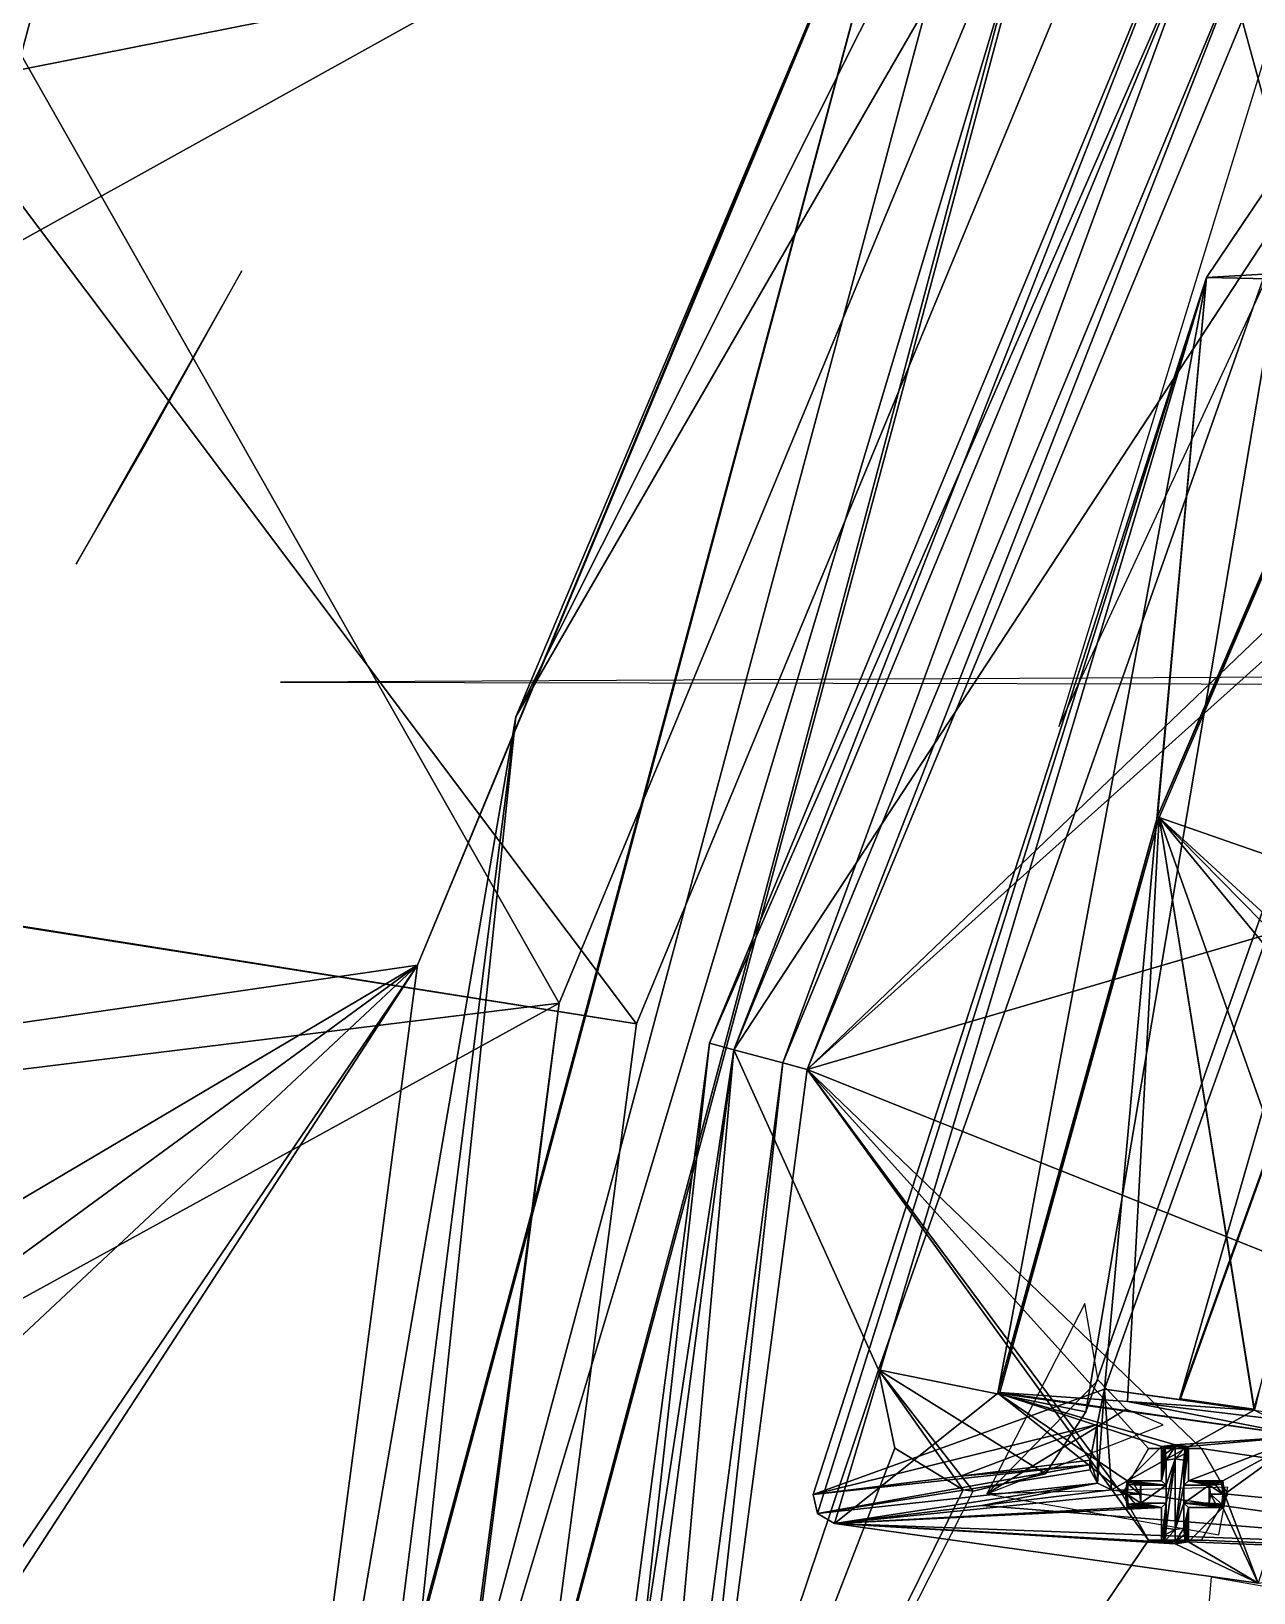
# Model space of a CAD drawing. Header units: millimetres. Extents: x -228 to 228, y -204 to 237.
# Drawn here: x -105.22 to -80.97, y 13.68 to 44.68 of the extents above; entities that cross this region are included whole.
import ezdxf

# ---------------------------------------------------------------- set-up
doc = ezdxf.new("R2010")
doc.units = ezdxf.units.MM
doc.header["$LTSCALE"] = 127.314815
for name, color, linetype in [('14', 7, 'CONTINUOUS'), ('15', 7, 'CONTINUOUS'), ('1783', 7, 'CONTINUOUS'), ('1797', 7, 'CONTINUOUS'), ('18', 7, 'CONTINUOUS'), ('1821', 7, 'CONTINUOUS'), ('2390', 7, 'CONTINUOUS'), ('2518', 7, 'CONTINUOUS'), ('2824', 7, 'CONTINUOUS'), ('3518', 7, 'CONTINUOUS'), ('3519', 7, 'CONTINUOUS'), ('3520', 7, 'CONTINUOUS'), ('3522', 7, 'CONTINUOUS'), ('3523', 7, 'CONTINUOUS'), ('3525', 7, 'CONTINUOUS'), ('3526', 7, 'CONTINUOUS'), ('3527', 7, 'CONTINUOUS'), ('3600', 7, 'CONTINUOUS'), ('3633', 7, 'CONTINUOUS'), ('3669', 7, 'CONTINUOUS'), ('3670', 7, 'CONTINUOUS'), ('3671', 7, 'CONTINUOUS'), ('3672', 7, 'CONTINUOUS'), ('3673', 7, 'CONTINUOUS'), ('3674', 7, 'CONTINUOUS'), ('3730', 7, 'CONTINUOUS'), ('3731', 7, 'CONTINUOUS'), ('3732', 7, 'CONTINUOUS'), ('3734', 7, 'CONTINUOUS'), ('3736', 7, 'CONTINUOUS'), ('3737', 7, 'CONTINUOUS'), ('3766', 7, 'CONTINUOUS'), ('3771', 7, 'CONTINUOUS'), ('378', 7, 'CONTINUOUS'), ('3830', 7, 'CONTINUOUS'), ('3840', 7, 'CONTINUOUS'), ('3841', 7, 'CONTINUOUS'), ('3842', 7, 'CONTINUOUS'), ('3843', 7, 'CONTINUOUS'), ('3844', 7, 'CONTINUOUS'), ('3845', 7, 'CONTINUOUS'), ('3846', 7, 'CONTINUOUS'), ('3847', 7, 'CONTINUOUS'), ('3858', 7, 'CONTINUOUS'), ('3869', 7, 'CONTINUOUS'), ('3872', 7, 'CONTINUOUS'), ('3873', 7, 'CONTINUOUS'), ('3877', 7, 'CONTINUOUS'), ('3878', 7, 'CONTINUOUS'), ('45', 7, 'CONTINUOUS'), ('46', 7, 'CONTINUOUS'), ('553', 7, 'CONTINUOUS'), ('554', 7, 'CONTINUOUS'), ('930', 7, 'CONTINUOUS')]:
    doc.layers.add(name, color=color, linetype=linetype)

msp = doc.modelspace()

# ---------------------------------------------------------------- linework, layer by layer
at = {"layer": '14', "color": 5, "linetype": 'Continuous'}
for points in [[(-93.212, 24.976, 1035.889), (-83.571, 48.25, 1035.889), (-93.212, 24.976, 1037.893), (-93.212, 24.976, 1035.889)], [(-93.212, 24.976, 1037.893), (-83.571, 48.25, 1035.889), (-83.571, 48.25, 1037.893), (-93.212, 24.976, 1037.893)], [(-96.5, 0, 1035.889), (-93.212, 24.976, 1035.889), (-96.5, 0, 1037.893), (-96.5, 0, 1035.889)], [(-96.5, 0, 1037.893), (-93.212, 24.976, 1035.889), (-93.212, 24.976, 1037.893), (-96.5, 0, 1037.893)]]:
    msp.add_3dface(points, dxfattribs=at)
at = {"layer": '15', "color": 5, "linetype": 'Continuous'}
for points in [[(-153.046, 34.485, 1032.773), (-83.571, 48.25, 1037.893), (-131.588, 75.972, 1033.284), (-153.046, 34.485, 1032.773)], [(-93.212, 24.976, 1037.893), (-83.571, 48.25, 1037.893), (-153.046, 34.485, 1032.773), (-93.212, 24.976, 1037.893)], [(-170.748, -9.285, 1031.221), (-96.5, 0, 1037.893), (-153.046, 34.485, 1032.773), (-170.748, -9.285, 1031.221)], [(-96.5, 0, 1037.893), (-93.212, 24.976, 1037.893), (-153.046, 34.485, 1032.773), (-96.5, 0, 1037.893)]]:
    msp.add_3dface(points, dxfattribs=at)
at = {"layer": '1783', "color": 2, "linetype": 'Continuous'}
msp.add_3dface([(-117.271, 0, 22), (-101.56, 58.636, 22), (-116.469, 56.089, 22), (-117.271, 0, 22)], dxfattribs=at)
at = {"layer": '1797', "color": 2, "linetype": 'Continuous'}
for points in [[(-117.271, 0, 22), (-117.528, 0, 17.1), (-101.782, 58.764, 17.1), (-117.271, 0, 22)], [(-101.56, 58.636, 22), (-117.271, 0, 22), (-101.782, 58.764, 17.1), (-101.56, 58.636, 22)]]:
    msp.add_3dface(points, dxfattribs=at)
at = {"layer": '18', "color": 5, "linetype": 'Continuous'}
for points in [[(-131.412, 75.871, 1031.295), (-93.212, 24.976, 1035.889), (-152.865, 34.39, 1030.783), (-131.412, 75.871, 1031.295)], [(-83.571, 48.25, 1035.889), (-93.212, 24.976, 1035.889), (-131.412, 75.871, 1031.295), (-83.571, 48.25, 1035.889)], [(-96.5, 0, 1035.889), (-170.52, -9.273, 1029.234), (-152.865, 34.39, 1030.783), (-96.5, 0, 1035.889)], [(-93.212, 24.976, 1035.889), (-96.5, 0, 1035.889), (-152.865, 34.39, 1030.783), (-93.212, 24.976, 1035.889)]]:
    msp.add_3dface(points, dxfattribs=at)
at = {"layer": '1821', "color": 5, "linetype": 'Continuous'}
for points in [[(-101.044, 39.922, 17.1), (-104.327, 34.095, 17.1), (-102.977, 36.433, 17.1), (-101.044, 39.922, 17.1)], [(100.627, 31.395, 17.1), (98.288, 32.745, 17.1), (-100.277, 31.757, 17.1), (100.627, 31.395, 17.1)]]:
    msp.add_3dface(points, dxfattribs=at)
at = {"layer": '2390', "color": 6, "linetype": 'Continuous'}
msp.add_3dface([(-78.395, 44.78, 1083.99), (-80.118, 46.255, 1083.99), (-84.838, 30.879, 1083.99), (-78.395, 44.78, 1083.99)], dxfattribs=at)
at = {"layer": '2518', "color": 6, "linetype": 'Continuous'}
msp.add_3dface([(-81.812, 13.993, 1083.49), (-83, 0, 1083.49), (-74.666, 12.729, 1083.276), (-81.812, 13.993, 1083.49)], dxfattribs=at)
at = {"layer": '2824', "color": 6, "linetype": 'Continuous'}
for points in [[(-84.318, 19.424, 1083.49), (-86.263, 15.643, 1083.49), (-84.053, 17.899, 1083.49), (-84.318, 19.424, 1083.49)], [(-84.053, 17.899, 1083.49), (-86.263, 15.643, 1083.49), (-83.5, 17.328, 1083.49), (-84.053, 17.899, 1083.49)], [(-83.5, 17.328, 1083.49), (-86.263, 15.643, 1083.49), (-82.766, 17.017, 1083.49), (-83.5, 17.328, 1083.49)], [(-81.487, 15.776, 1083.49), (-86.263, 15.643, 1083.49), (-81.664, 14.832, 1083.49), (-81.487, 15.776, 1083.49)]]:
    msp.add_3dface(points, dxfattribs=at)
at = {"layer": '3518', "color": 5, "linetype": 'Continuous'}
for points in [[(-66.065, 61.486, 1037.99), (-81.84, 47.25, 1037.99), (-80.228, 41.335, 1037.99), (-66.065, 61.486, 1037.99)], [(-81.84, 47.25, 1037.99), (-91.28, 24.458, 1037.99), (-80.228, 41.335, 1037.99), (-81.84, 47.25, 1037.99)], [(-80.228, 41.335, 1037.99), (-91.28, 24.458, 1037.99), (-88.415, 18.106, 1037.99), (-80.228, 41.335, 1037.99)], [(-91.28, 24.458, 1037.99), (-94.5, 0, 1037.99), (-88.415, 18.106, 1037.99), (-91.28, 24.458, 1037.99)], [(-88.415, 18.106, 1037.99), (-94.5, 0, 1037.99), (-88.09, 16.551, 1037.99), (-88.415, 18.106, 1037.99)], [(-94.5, 0, 1037.99), (-86.734, 15.724, 1037.99), (-88.09, 16.551, 1037.99), (-94.5, 0, 1037.99)], [(-94.5, 0, 1037.99), (-86.536, 15.696, 1037.99), (-86.734, 15.724, 1037.99), (-94.5, 0, 1037.99)]]:
    msp.add_3dface(points, dxfattribs=at)
at = {"layer": '3519', "color": 5, "linetype": 'Continuous'}
for points in [[(-81.84, 47.25, 1032.99), (-90.314, 24.2, 1032.99), (-91.28, 24.459, 1032.99), (-81.84, 47.25, 1032.99)], [(-80.973, 46.75, 1032.99), (-90.314, 24.2, 1032.99), (-81.84, 47.25, 1032.99), (-80.973, 46.75, 1032.99)], [(-91.28, 24.459, 1032.99), (-93.5, 0, 1032.99), (-94.5, 0, 1032.99), (-91.28, 24.459, 1032.99)], [(-90.314, 24.2, 1032.99), (-93.5, 0, 1032.99), (-91.28, 24.459, 1032.99), (-90.314, 24.2, 1032.99)]]:
    msp.add_3dface(points, dxfattribs=at)
at = {"layer": '3520', "color": 5, "linetype": 'Continuous'}
for points in [[(-82.272, 47.5, 1033.49), (-91.763, 24.588, 1033.49), (-82.272, 47.5, 1037.49), (-82.272, 47.5, 1033.49)], [(-82.272, 47.5, 1037.49), (-91.763, 24.588, 1033.49), (-91.763, 24.588, 1037.49), (-82.272, 47.5, 1037.49)], [(-91.763, 24.588, 1033.49), (-95, 0, 1033.49), (-91.763, 24.588, 1037.49), (-91.763, 24.588, 1033.49)], [(-91.763, 24.588, 1037.49), (-95, 0, 1033.49), (-95, 0, 1037.49), (-91.763, 24.588, 1037.49)]]:
    msp.add_3dface(points, dxfattribs=at)
at = {"layer": '3522', "color": 5, "linetype": 'Continuous'}
for points in [[(-89.831, 24.07, 1035.99), (-80.54, 46.5, 1035.99), (-73.938, 39.3, 1035.99), (-89.831, 24.07, 1035.99)], [(-89.831, 24.07, 1035.99), (-73.938, 39.3, 1035.99), (-73.426, 38.788, 1035.99), (-89.831, 24.07, 1035.99)], [(-89.831, 24.07, 1035.99), (-73.426, 38.788, 1035.99), (-56.691, 33.796, 1035.99), (-89.831, 24.07, 1035.99)], [(-64.505, 13.966, 1035.99), (-89.831, 24.07, 1035.99), (-56.691, 33.796, 1035.99), (-64.505, 13.966, 1035.99)], [(-93, 0, 1035.99), (-89.831, 24.07, 1035.99), (-83.056, 14.729, 1035.99), (-93, 0, 1035.99)], [(-89.831, 24.07, 1035.99), (-83.581, 15.638, 1035.99), (-83.056, 14.729, 1035.99), (-89.831, 24.07, 1035.99)], [(-83.581, 15.638, 1035.99), (-89.831, 24.07, 1035.99), (-83.056, 16.548, 1035.99), (-83.581, 15.638, 1035.99)], [(-89.831, 24.07, 1035.99), (-82.007, 16.548, 1035.99), (-83.056, 16.548, 1035.99), (-89.831, 24.07, 1035.99)], [(-82.007, 16.548, 1035.99), (-89.831, 24.07, 1035.99), (-64.505, 13.966, 1035.99), (-82.007, 16.548, 1035.99)], [(-81.481, 15.638, 1035.99), (-82.007, 16.548, 1035.99), (-64.505, 13.966, 1035.99), (-81.481, 15.638, 1035.99)], [(-82.007, 14.729, 1035.99), (-81.481, 15.638, 1035.99), (-64.505, 13.966, 1035.99), (-82.007, 14.729, 1035.99)], [(-93, 0, 1035.99), (-83.056, 14.729, 1035.99), (-64.505, 13.966, 1035.99), (-93, 0, 1035.99)], [(-83.056, 14.729, 1035.99), (-82.007, 14.729, 1035.99), (-64.505, 13.966, 1035.99), (-83.056, 14.729, 1035.99)], [(-65.593, -7.321, 1035.99), (-93, 0, 1035.99), (-64.505, 13.966, 1035.99), (-65.593, -7.321, 1035.99)]]:
    msp.add_3dface(points, dxfattribs=at)
at = {"layer": '3523', "color": 5, "linetype": 'Continuous'}
for points in [[(-80.54, 46.5, 1035.99), (-89.831, 24.07, 1035.99), (-80.54, 46.5, 1033.49), (-80.54, 46.5, 1035.99)], [(-80.54, 46.5, 1033.49), (-89.831, 24.07, 1035.99), (-89.831, 24.07, 1033.49), (-80.54, 46.5, 1033.49)], [(-89.831, 24.07, 1035.99), (-93, 0, 1035.99), (-89.831, 24.07, 1033.49), (-89.831, 24.07, 1035.99)], [(-89.831, 24.07, 1033.49), (-93, 0, 1035.99), (-93, 0, 1033.49), (-89.831, 24.07, 1033.49)]]:
    msp.add_3dface(points, dxfattribs=at)
at = {"layer": '3525', "color": 5, "linetype": 'Continuous'}
for points in [[(-83.581, 15.638, 1037.99), (-83.056, 14.729, 1037.99), (-83.581, 15.638, 1035.99), (-83.581, 15.638, 1037.99)], [(-83.581, 15.638, 1035.99), (-83.056, 14.729, 1037.99), (-83.056, 14.729, 1035.99), (-83.581, 15.638, 1035.99)], [(-82.007, 14.729, 1037.99), (-81.481, 15.638, 1037.99), (-82.007, 14.729, 1035.99), (-82.007, 14.729, 1037.99)], [(-82.007, 14.729, 1035.99), (-81.481, 15.638, 1037.99), (-81.481, 15.638, 1035.99), (-82.007, 14.729, 1035.99)], [(-83.056, 14.729, 1037.99), (-82.007, 14.729, 1037.99), (-83.056, 14.729, 1035.99), (-83.056, 14.729, 1037.99)], [(-83.056, 14.729, 1035.99), (-82.007, 14.729, 1037.99), (-82.007, 14.729, 1035.99), (-83.056, 14.729, 1035.99)]]:
    msp.add_3dface(points, dxfattribs=at)
at = {"layer": '3526', "color": 5, "linetype": 'Continuous'}
for points in [[(-83.581, 15.638, 1037.99), (-83.581, 15.638, 1035.99), (-83.056, 16.548, 1035.99), (-83.581, 15.638, 1037.99)], [(-83.056, 16.548, 1037.99), (-83.581, 15.638, 1037.99), (-83.056, 16.548, 1035.99), (-83.056, 16.548, 1037.99)], [(-82.007, 16.548, 1037.99), (-83.056, 16.548, 1037.99), (-82.007, 16.548, 1035.99), (-82.007, 16.548, 1037.99)], [(-82.007, 16.548, 1035.99), (-83.056, 16.548, 1037.99), (-83.056, 16.548, 1035.99), (-82.007, 16.548, 1035.99)], [(-81.481, 15.638, 1035.99), (-81.481, 15.638, 1037.99), (-82.007, 16.548, 1037.99), (-81.481, 15.638, 1035.99)], [(-81.481, 15.638, 1035.99), (-82.007, 16.548, 1037.99), (-82.007, 16.548, 1035.99), (-81.481, 15.638, 1035.99)]]:
    msp.add_3dface(points, dxfattribs=at)
at = {"layer": '3527', "color": 5, "linetype": 'Continuous'}
for points in [[(-82.272, 47.5, 1037.49), (-91.763, 24.588, 1037.49), (-81.84, 47.25, 1037.99), (-82.272, 47.5, 1037.49)], [(-81.84, 47.25, 1037.99), (-91.763, 24.588, 1037.49), (-91.28, 24.458, 1037.99), (-81.84, 47.25, 1037.99)], [(-91.763, 24.588, 1037.49), (-95, 0, 1037.49), (-91.28, 24.458, 1037.99), (-91.763, 24.588, 1037.49)], [(-91.28, 24.458, 1037.99), (-95, 0, 1037.49), (-94.5, 0, 1037.99), (-91.28, 24.458, 1037.99)]]:
    msp.add_3dface(points, dxfattribs=at)
at = {"layer": '3600', "color": 5, "linetype": 'Continuous'}
for points in [[(-89.831, 24.07, 1033.49), (-90.314, 24.2, 1032.99), (-80.973, 46.75, 1032.99), (-89.831, 24.07, 1033.49)], [(-80.54, 46.5, 1033.49), (-89.831, 24.07, 1033.49), (-80.973, 46.75, 1032.99), (-80.54, 46.5, 1033.49)], [(-93, 0, 1033.49), (-93.5, 0, 1032.99), (-90.314, 24.2, 1032.99), (-93, 0, 1033.49)], [(-89.831, 24.07, 1033.49), (-93, 0, 1033.49), (-90.314, 24.2, 1032.99), (-89.831, 24.07, 1033.49)]]:
    msp.add_3dface(points, dxfattribs=at)
at = {"layer": '3633', "color": 5, "linetype": 'Continuous'}
for points in [[(-91.763, 24.588, 1033.49), (-82.272, 47.5, 1033.49), (-91.28, 24.459, 1032.99), (-91.763, 24.588, 1033.49)], [(-82.272, 47.5, 1033.49), (-81.84, 47.25, 1032.99), (-91.28, 24.459, 1032.99), (-82.272, 47.5, 1033.49)], [(-95, 0, 1033.49), (-91.763, 24.588, 1033.49), (-94.5, 0, 1032.99), (-95, 0, 1033.49)], [(-91.763, 24.588, 1033.49), (-91.28, 24.459, 1032.99), (-94.5, 0, 1032.99), (-91.763, 24.588, 1033.49)]]:
    msp.add_3dface(points, dxfattribs=at)
at = {"layer": '3669', "color": 5, "linetype": 'Continuous'}
for points in [[(-88.415, 18.106, 1036.99), (-84.298, 17.275, 1036.99), (-80.228, 41.335, 1036.99), (-88.415, 18.106, 1036.99)], [(-84.298, 17.275, 1036.99), (-76.49, 39.42, 1036.99), (-80.228, 41.335, 1036.99), (-84.298, 17.275, 1036.99)], [(-86.734, 15.724, 1036.99), (-86.536, 15.696, 1036.99), (-88.415, 18.106, 1036.99), (-86.734, 15.724, 1036.99)], [(-88.09, 16.551, 1036.99), (-86.734, 15.724, 1036.99), (-88.415, 18.106, 1036.99), (-88.09, 16.551, 1036.99)], [(-86.536, 15.696, 1036.99), (-85.104, 16.043, 1036.99), (-88.415, 18.106, 1036.99), (-86.536, 15.696, 1036.99)], [(-85.104, 16.043, 1036.99), (-84.298, 17.275, 1036.99), (-88.415, 18.106, 1036.99), (-85.104, 16.043, 1036.99)]]:
    msp.add_3dface(points, dxfattribs=at)
at = {"layer": '3670', "color": 5, "linetype": 'Continuous'}
for points in [[(-84.298, 17.275, 1037.99), (-76.49, 39.42, 1037.99), (-84.298, 17.275, 1036.99), (-84.298, 17.275, 1037.99)], [(-76.49, 39.42, 1037.99), (-76.49, 39.42, 1036.99), (-84.298, 17.275, 1036.99), (-76.49, 39.42, 1037.99)]]:
    msp.add_3dface(points, dxfattribs=at)
at = {"layer": '3671', "color": 5, "linetype": 'Continuous'}
for points in [[(-86.734, 15.724, 1037.99), (-86.536, 15.696, 1037.99), (-86.536, 15.696, 1036.99), (-86.734, 15.724, 1037.99)], [(-86.734, 15.724, 1036.99), (-86.734, 15.724, 1037.99), (-86.536, 15.696, 1036.99), (-86.734, 15.724, 1036.99)]]:
    msp.add_3dface(points, dxfattribs=at)
at = {"layer": '3672', "color": 5, "linetype": 'Continuous'}
for points in [[(-80.228, 41.335, 1037.99), (-88.415, 18.106, 1037.99), (-80.228, 41.335, 1036.99), (-80.228, 41.335, 1037.99)], [(-88.415, 18.106, 1037.99), (-88.415, 18.106, 1036.99), (-80.228, 41.335, 1036.99), (-88.415, 18.106, 1037.99)]]:
    msp.add_3dface(points, dxfattribs=at)
at = {"layer": '3673', "color": 5, "linetype": 'Continuous'}
for points in [[(-85.104, 16.043, 1037.99), (-84.298, 17.275, 1037.99), (-85.104, 16.043, 1036.99), (-85.104, 16.043, 1037.99)], [(-84.298, 17.275, 1037.99), (-84.298, 17.275, 1036.99), (-85.104, 16.043, 1036.99), (-84.298, 17.275, 1037.99)], [(-86.536, 15.696, 1036.99), (-86.536, 15.696, 1037.99), (-85.104, 16.043, 1037.99), (-86.536, 15.696, 1036.99)], [(-86.536, 15.696, 1036.99), (-85.104, 16.043, 1037.99), (-85.104, 16.043, 1036.99), (-86.536, 15.696, 1036.99)]]:
    msp.add_3dface(points, dxfattribs=at)
at = {"layer": '3674', "color": 5, "linetype": 'Continuous'}
for points in [[(-88.415, 18.106, 1037.99), (-88.09, 16.551, 1037.99), (-88.415, 18.106, 1036.99), (-88.415, 18.106, 1037.99)], [(-88.09, 16.551, 1037.99), (-88.09, 16.551, 1036.99), (-88.415, 18.106, 1036.99), (-88.09, 16.551, 1037.99)], [(-86.734, 15.724, 1037.99), (-86.734, 15.724, 1036.99), (-88.09, 16.551, 1036.99), (-86.734, 15.724, 1037.99)], [(-88.09, 16.551, 1037.99), (-86.734, 15.724, 1037.99), (-88.09, 16.551, 1036.99), (-88.09, 16.551, 1037.99)]]:
    msp.add_3dface(points, dxfattribs=at)
at = {"layer": '3730', "color": 31, "linetype": 'Continuous', "true_color": 0xffba87}
for points in [[(-83.931, 17.724, 1080.49), (-82.442, 17.515, 1080.49), (-76.062, 39.662, 1080.49), (-83.931, 17.724, 1080.49)], [(-82.442, 17.515, 1080.49), (-74.694, 39.041, 1080.49), (-76.062, 39.662, 1080.49), (-82.442, 17.515, 1080.49)], [(-84.216, 16.124, 1080.49), (-84.216, 16.313, 1080.49), (-84.225, 16.219, 1080.49), (-84.216, 16.124, 1080.49)]]:
    msp.add_3dface(points, dxfattribs=at)
at = {"layer": '3731', "color": 31, "linetype": 'Continuous', "true_color": 0xffba87}
for points in [[(-86.047, 17.643, 1037.49), (-86.007, 17.656, 1039.618), (-79.965, 16.788, 1037.49), (-86.047, 17.643, 1037.49)], [(-86.007, 17.656, 1039.618), (-83.473, 17.48, 1060.115), (-79.965, 16.788, 1037.49), (-86.007, 17.656, 1039.618)], [(-80.961, 17.306, 1080.425), (-74.708, 16.426, 1080.3), (-83.473, 17.48, 1060.115), (-80.961, 17.306, 1080.425)], [(-83.473, 17.48, 1060.115), (-74.708, 16.426, 1080.3), (-79.965, 16.788, 1037.49), (-83.473, 17.48, 1060.115)]]:
    msp.add_3dface(points, dxfattribs=at)
at = {"layer": '3732', "color": 31, "linetype": 'Continuous', "true_color": 0xffba87}
for points in [[(-86.365, 15.412, 1060.381), (-75.48, 14.55, 1080.315), (-83.794, 15.724, 1080.482), (-86.365, 15.412, 1060.381)], [(-89.284, 15.056, 1037.49), (-75.48, 14.55, 1080.315), (-86.365, 15.412, 1060.381), (-89.284, 15.056, 1037.49)], [(-80.885, 13.875, 1037.49), (-75.48, 14.55, 1080.315), (-89.284, 15.056, 1037.49), (-80.885, 13.875, 1037.49)]]:
    msp.add_3dface(points, dxfattribs=at)
at = {"layer": '3734', "color": 31, "linetype": 'Continuous', "true_color": 0xffba87}
for points in [[(-81.908, 39.789, 1037.49), (-76.062, 39.662, 1080.49), (-67.744, 60.851, 1037.49), (-81.908, 39.789, 1037.49)], [(-89.709, 15.635, 1037.49), (-83.931, 17.724, 1080.484), (-81.908, 39.789, 1037.49), (-89.709, 15.635, 1037.49)], [(-83.931, 17.724, 1080.484), (-76.062, 39.662, 1080.49), (-81.908, 39.789, 1037.49), (-83.931, 17.724, 1080.484)], [(-83.931, 17.724, 1080.49), (-76.062, 39.662, 1080.49), (-83.931, 17.724, 1080.484), (-83.931, 17.724, 1080.49)], [(-83.931, 17.724, 1080.484), (-89.709, 15.635, 1037.49), (-84.077, 17.019, 1080.487), (-83.931, 17.724, 1080.484)], [(-89.709, 15.635, 1037.49), (-86.788, 15.997, 1060.388), (-84.077, 17.019, 1080.487), (-89.709, 15.635, 1037.49)], [(-84.216, 16.313, 1080.49), (-84.077, 17.019, 1080.487), (-86.788, 15.997, 1060.388), (-84.216, 16.313, 1080.49)]]:
    msp.add_3dface(points, dxfattribs=at)
at = {"layer": '3736', "color": 31, "linetype": 'Continuous', "true_color": 0xffba87}
for points in [[(-89.709, 15.635, 1037.49), (-89.621, 15.257, 1037.49), (-84.225, 16.219, 1080.49), (-89.709, 15.635, 1037.49)], [(-86.788, 15.997, 1060.388), (-89.709, 15.635, 1037.49), (-84.225, 16.219, 1080.49), (-86.788, 15.997, 1060.388)], [(-89.621, 15.257, 1037.49), (-84.216, 16.124, 1080.49), (-84.225, 16.219, 1080.49), (-89.621, 15.257, 1037.49)], [(-84.069, 15.857, 1080.487), (-84.216, 16.124, 1080.49), (-89.621, 15.257, 1037.49), (-84.069, 15.857, 1080.487)], [(-84.216, 16.313, 1080.49), (-86.788, 15.997, 1060.388), (-84.225, 16.219, 1080.49), (-84.216, 16.313, 1080.49)], [(-89.284, 15.056, 1037.49), (-84.069, 15.857, 1080.487), (-89.621, 15.257, 1037.49), (-89.284, 15.056, 1037.49)], [(-89.284, 15.056, 1037.49), (-86.365, 15.412, 1060.381), (-84.069, 15.857, 1080.487), (-89.284, 15.056, 1037.49)], [(-86.365, 15.412, 1060.381), (-83.794, 15.724, 1080.482), (-84.069, 15.857, 1080.487), (-86.365, 15.412, 1060.381)]]:
    msp.add_3dface(points, dxfattribs=at)
at = {"layer": '3737', "color": 31, "linetype": 'Continuous', "true_color": 0xffba87}
for points in [[(-82.709, 16.315, 1034.99), (-82.531, 16.338, 1034.99), (-82.709, 15.816, 1034.99), (-82.709, 16.315, 1034.99)], [(-82.709, 15.816, 1034.99), (-82.531, 16.338, 1034.99), (-82.709, 15.461, 1034.99), (-82.709, 15.816, 1034.99)], [(-82.709, 15.461, 1034.99), (-82.531, 16.338, 1034.99), (-82.709, 14.961, 1034.99), (-82.709, 15.461, 1034.99)], [(-82.709, 14.961, 1034.99), (-82.531, 16.338, 1034.99), (-82.531, 14.938, 1034.99), (-82.709, 14.961, 1034.99)], [(-82.531, 16.338, 1034.99), (-82.354, 16.315, 1034.99), (-82.531, 14.938, 1034.99), (-82.531, 16.338, 1034.99)], [(-82.354, 16.315, 1034.99), (-82.354, 15.816, 1034.99), (-82.531, 14.938, 1034.99), (-82.354, 16.315, 1034.99)], [(-83.231, 15.638, 1034.99), (-83.209, 15.816, 1034.99), (-83.209, 15.461, 1034.99), (-83.231, 15.638, 1034.99)], [(-83.209, 15.816, 1034.99), (-82.709, 15.816, 1034.99), (-83.209, 15.461, 1034.99), (-83.209, 15.816, 1034.99)], [(-83.209, 15.461, 1034.99), (-82.709, 15.816, 1034.99), (-82.709, 15.461, 1034.99), (-83.209, 15.461, 1034.99)], [(-82.531, 14.938, 1034.99), (-82.354, 15.816, 1034.99), (-82.354, 15.461, 1034.99), (-82.531, 14.938, 1034.99)], [(-82.354, 15.816, 1034.99), (-81.854, 15.816, 1034.99), (-82.354, 15.461, 1034.99), (-82.354, 15.816, 1034.99)], [(-82.354, 15.461, 1034.99), (-81.854, 15.816, 1034.99), (-81.854, 15.461, 1034.99), (-82.354, 15.461, 1034.99)], [(-81.854, 15.461, 1034.99), (-81.854, 15.816, 1034.99), (-81.831, 15.638, 1034.99), (-81.854, 15.461, 1034.99)], [(-82.354, 14.961, 1034.99), (-82.531, 14.938, 1034.99), (-82.354, 15.461, 1034.99), (-82.354, 14.961, 1034.99)]]:
    msp.add_3dface(points, dxfattribs=at)
at = {"layer": '3766', "color": 31, "linetype": 'Continuous', "true_color": 0xffba87}
for points in [[(-82.797, 16.584, 1037.49), (-82.531, 16.621, 1037.49), (-82.763, 16.576, 1036.527), (-82.797, 16.584, 1037.49)], [(-82.531, 16.621, 1037.49), (-82.73, 16.567, 1035.571), (-82.763, 16.576, 1036.527), (-82.531, 16.621, 1037.49)], [(-82.531, 16.587, 1035.571), (-82.73, 16.567, 1035.571), (-82.531, 16.621, 1037.49), (-82.531, 16.587, 1035.571)], [(-82.531, 16.587, 1035.571), (-82.531, 16.621, 1037.49), (-82.266, 16.584, 1037.49), (-82.531, 16.587, 1035.571)], [(-82.266, 16.584, 1037.49), (-82.3, 16.576, 1036.527), (-82.531, 16.587, 1035.571), (-82.266, 16.584, 1037.49)], [(-82.333, 16.567, 1035.571), (-82.531, 16.587, 1035.571), (-82.3, 16.576, 1036.527), (-82.333, 16.567, 1035.571)], [(-83.478, 15.903, 1037.49), (-83.481, 15.638, 1035.571), (-83.514, 15.638, 1037.49), (-83.478, 15.903, 1037.49)], [(-83.478, 15.903, 1037.49), (-83.469, 15.87, 1036.527), (-83.481, 15.638, 1035.571), (-83.478, 15.903, 1037.49)], [(-83.46, 15.836, 1035.571), (-83.481, 15.638, 1035.571), (-83.469, 15.87, 1036.527), (-83.46, 15.836, 1035.571)], [(-81.549, 15.638, 1037.49), (-81.603, 15.836, 1035.571), (-81.594, 15.87, 1036.527), (-81.549, 15.638, 1037.49)], [(-81.582, 15.638, 1035.571), (-81.603, 15.836, 1035.571), (-81.549, 15.638, 1037.49), (-81.582, 15.638, 1035.571)], [(-81.585, 15.903, 1037.49), (-81.549, 15.638, 1037.49), (-81.594, 15.87, 1036.527), (-81.585, 15.903, 1037.49)], [(-83.481, 15.638, 1035.571), (-83.46, 15.44, 1035.571), (-83.514, 15.638, 1037.49), (-83.481, 15.638, 1035.571)], [(-83.514, 15.638, 1037.49), (-83.46, 15.44, 1035.571), (-83.469, 15.407, 1036.527), (-83.514, 15.638, 1037.49)], [(-83.478, 15.373, 1037.49), (-83.514, 15.638, 1037.49), (-83.469, 15.407, 1036.527), (-83.478, 15.373, 1037.49)], [(-81.603, 15.44, 1035.571), (-81.582, 15.638, 1035.571), (-81.594, 15.407, 1036.527), (-81.603, 15.44, 1035.571)], [(-81.585, 15.373, 1037.49), (-81.594, 15.407, 1036.527), (-81.582, 15.638, 1035.571), (-81.585, 15.373, 1037.49)], [(-81.582, 15.638, 1035.571), (-81.549, 15.638, 1037.49), (-81.585, 15.373, 1037.49), (-81.582, 15.638, 1035.571)], [(-82.797, 14.692, 1037.49), (-82.763, 14.701, 1036.527), (-82.531, 14.689, 1035.571), (-82.797, 14.692, 1037.49)], [(-82.531, 14.689, 1035.571), (-82.531, 14.656, 1037.49), (-82.797, 14.692, 1037.49), (-82.531, 14.689, 1035.571)], [(-82.73, 14.71, 1035.571), (-82.531, 14.689, 1035.571), (-82.763, 14.701, 1036.527), (-82.73, 14.71, 1035.571)], [(-82.531, 14.689, 1035.571), (-82.333, 14.71, 1035.571), (-82.531, 14.656, 1037.49), (-82.531, 14.689, 1035.571)], [(-82.531, 14.656, 1037.49), (-82.333, 14.71, 1035.571), (-82.3, 14.701, 1036.527), (-82.531, 14.656, 1037.49)], [(-82.266, 14.692, 1037.49), (-82.531, 14.656, 1037.49), (-82.3, 14.701, 1036.527), (-82.266, 14.692, 1037.49)]]:
    msp.add_3dface(points, dxfattribs=at)
at = {"layer": '3771', "color": 31, "linetype": 'Continuous', "true_color": 0xffba87}
for points in [[(-81.908, 39.789, 1037.49), (-67.744, 60.851, 1037.49), (-78.196, 40.009, 1037.49), (-81.908, 39.789, 1037.49)], [(-82.88, 29.092, 1037.49), (-81.908, 39.789, 1037.49), (-78.196, 40.009, 1037.49), (-82.88, 29.092, 1037.49)], [(-89.621, 15.257, 1037.49), (-89.709, 15.635, 1037.49), (-81.908, 39.789, 1037.49), (-89.621, 15.257, 1037.49)], [(-89.284, 15.056, 1037.49), (-89.621, 15.257, 1037.49), (-81.908, 39.789, 1037.49), (-89.284, 15.056, 1037.49)], [(-86.047, 17.643, 1037.49), (-89.284, 15.056, 1037.49), (-81.908, 39.789, 1037.49), (-86.047, 17.643, 1037.49)], [(-86.047, 17.643, 1037.49), (-81.908, 39.789, 1037.49), (-82.88, 29.092, 1037.49), (-86.047, 17.643, 1037.49)], [(-89.284, 15.056, 1037.49), (-86.047, 17.643, 1037.49), (-83.514, 15.638, 1037.49), (-89.284, 15.056, 1037.49)], [(-86.047, 17.643, 1037.49), (-79.965, 16.788, 1037.49), (-82.531, 16.621, 1037.49), (-86.047, 17.643, 1037.49)], [(-83.478, 15.903, 1037.49), (-86.047, 17.643, 1037.49), (-82.797, 16.584, 1037.49), (-83.478, 15.903, 1037.49)], [(-86.047, 17.643, 1037.49), (-83.478, 15.903, 1037.49), (-83.514, 15.638, 1037.49), (-86.047, 17.643, 1037.49)], [(-82.797, 16.584, 1037.49), (-86.047, 17.643, 1037.49), (-82.531, 16.621, 1037.49), (-82.797, 16.584, 1037.49)], [(-82.531, 16.621, 1037.49), (-79.965, 16.788, 1037.49), (-82.266, 16.584, 1037.49), (-82.531, 16.621, 1037.49)], [(-82.266, 16.584, 1037.49), (-79.965, 16.788, 1037.49), (-82.266, 15.903, 1037.49), (-82.266, 16.584, 1037.49)], [(-82.266, 15.903, 1037.49), (-79.965, 16.788, 1037.49), (-81.585, 15.903, 1037.49), (-82.266, 15.903, 1037.49)], [(-81.585, 15.903, 1037.49), (-79.965, 16.788, 1037.49), (-81.549, 15.638, 1037.49), (-81.585, 15.903, 1037.49)], [(-79.965, 16.788, 1037.49), (-80.885, 13.875, 1037.49), (-81.549, 15.638, 1037.49), (-79.965, 16.788, 1037.49)], [(-82.797, 15.903, 1037.49), (-83.478, 15.903, 1037.49), (-82.797, 16.584, 1037.49), (-82.797, 15.903, 1037.49)], [(-83.478, 15.373, 1037.49), (-89.284, 15.056, 1037.49), (-83.514, 15.638, 1037.49), (-83.478, 15.373, 1037.49)], [(-81.549, 15.638, 1037.49), (-80.885, 13.875, 1037.49), (-81.585, 15.373, 1037.49), (-81.549, 15.638, 1037.49)], [(-82.797, 14.692, 1037.49), (-89.284, 15.056, 1037.49), (-82.797, 15.373, 1037.49), (-82.797, 14.692, 1037.49)], [(-82.797, 15.373, 1037.49), (-89.284, 15.056, 1037.49), (-83.478, 15.373, 1037.49), (-82.797, 15.373, 1037.49)], [(-81.585, 15.373, 1037.49), (-80.885, 13.875, 1037.49), (-82.266, 14.692, 1037.49), (-81.585, 15.373, 1037.49)], [(-82.266, 15.373, 1037.49), (-81.585, 15.373, 1037.49), (-82.266, 14.692, 1037.49), (-82.266, 15.373, 1037.49)], [(-80.885, 13.875, 1037.49), (-89.284, 15.056, 1037.49), (-82.531, 14.656, 1037.49), (-80.885, 13.875, 1037.49)], [(-82.531, 14.656, 1037.49), (-89.284, 15.056, 1037.49), (-82.797, 14.692, 1037.49), (-82.531, 14.656, 1037.49)], [(-82.266, 14.692, 1037.49), (-80.885, 13.875, 1037.49), (-82.531, 14.656, 1037.49), (-82.266, 14.692, 1037.49)]]:
    msp.add_3dface(points, dxfattribs=at)
at = {"layer": '378', "color": 5, "linetype": 'Continuous'}
for points in [[(-118.196, 68.241, 1029.657), (-143.28, 19.492, 1028.89), (-87.469, 50.5, 1032.484), (-118.196, 68.241, 1029.657)], [(-87.469, 50.5, 1032.484), (-143.28, 19.492, 1028.89), (-97.559, 26.141, 1032.484), (-87.469, 50.5, 1032.484)], [(-143.28, 19.492, 1028.89), (-122.688, 11.269, 1030.814), (-97.559, 26.141, 1032.484), (-143.28, 19.492, 1028.89)], [(-122.688, 11.269, 1030.814), (-119.473, 10.089, 1031.084), (-97.559, 26.141, 1032.484), (-122.688, 11.269, 1030.814)], [(-119.473, 10.089, 1031.084), (-116.824, 8.092, 1031.306), (-97.559, 26.141, 1032.484), (-119.473, 10.089, 1031.084)], [(-116.824, 8.092, 1031.306), (-113.731, 2.313, 1031.566), (-97.559, 26.141, 1032.484), (-116.824, 8.092, 1031.306)], [(-113.731, 2.313, 1031.566), (-113.984, 0.875, 1031.548), (-97.559, 26.141, 1032.484), (-113.731, 2.313, 1031.566)], [(-97.559, 26.141, 1032.484), (-113.984, 0.875, 1031.548), (-101, 0, 1032.484), (-97.559, 26.141, 1032.484)]]:
    msp.add_3dface(points, dxfattribs=at)
at = {"layer": '3830', "color": 31, "linetype": 'Continuous', "true_color": 0xffba87}
for points in [[(-82.719, 16.439, 1035.276), (-82.73, 16.567, 1035.571), (-82.531, 16.587, 1035.571), (-82.719, 16.439, 1035.276)], [(-82.709, 16.315, 1034.99), (-82.719, 16.439, 1035.276), (-82.531, 16.587, 1035.571), (-82.709, 16.315, 1034.99)], [(-82.531, 16.338, 1034.99), (-82.709, 16.315, 1034.99), (-82.531, 16.587, 1035.571), (-82.531, 16.338, 1034.99)], [(-82.333, 16.567, 1035.571), (-82.531, 16.338, 1034.99), (-82.531, 16.587, 1035.571), (-82.333, 16.567, 1035.571)], [(-82.344, 16.439, 1035.276), (-82.531, 16.338, 1034.99), (-82.333, 16.567, 1035.571), (-82.344, 16.439, 1035.276)], [(-82.354, 16.315, 1034.99), (-82.531, 16.338, 1034.99), (-82.344, 16.439, 1035.276), (-82.354, 16.315, 1034.99)], [(-83.46, 15.836, 1035.571), (-83.231, 15.638, 1034.99), (-83.481, 15.638, 1035.571), (-83.46, 15.836, 1035.571)], [(-83.231, 15.638, 1034.99), (-83.46, 15.836, 1035.571), (-83.333, 15.826, 1035.276), (-83.231, 15.638, 1034.99)], [(-83.209, 15.816, 1034.99), (-83.231, 15.638, 1034.99), (-83.333, 15.826, 1035.276), (-83.209, 15.816, 1034.99)], [(-81.582, 15.638, 1035.571), (-81.854, 15.816, 1034.99), (-81.731, 15.826, 1035.276), (-81.582, 15.638, 1035.571)], [(-81.831, 15.638, 1034.99), (-81.854, 15.816, 1034.99), (-81.582, 15.638, 1035.571), (-81.831, 15.638, 1034.99)], [(-81.603, 15.836, 1035.571), (-81.582, 15.638, 1035.571), (-81.731, 15.826, 1035.276), (-81.603, 15.836, 1035.571)], [(-83.231, 15.638, 1034.99), (-83.209, 15.461, 1034.99), (-83.481, 15.638, 1035.571), (-83.231, 15.638, 1034.99)], [(-83.481, 15.638, 1035.571), (-83.209, 15.461, 1034.99), (-83.332, 15.451, 1035.276), (-83.481, 15.638, 1035.571)], [(-83.46, 15.44, 1035.571), (-83.481, 15.638, 1035.571), (-83.332, 15.451, 1035.276), (-83.46, 15.44, 1035.571)], [(-81.854, 15.461, 1034.99), (-81.831, 15.638, 1034.99), (-81.73, 15.451, 1035.276), (-81.854, 15.461, 1034.99)], [(-81.73, 15.451, 1035.276), (-81.831, 15.638, 1034.99), (-81.603, 15.44, 1035.571), (-81.73, 15.451, 1035.276)], [(-81.603, 15.44, 1035.571), (-81.831, 15.638, 1034.99), (-81.582, 15.638, 1035.571), (-81.603, 15.44, 1035.571)], [(-82.719, 14.837, 1035.276), (-82.531, 14.938, 1034.99), (-82.73, 14.71, 1035.571), (-82.719, 14.837, 1035.276)], [(-82.73, 14.71, 1035.571), (-82.531, 14.938, 1034.99), (-82.531, 14.689, 1035.571), (-82.73, 14.71, 1035.571)], [(-82.709, 14.961, 1034.99), (-82.531, 14.938, 1034.99), (-82.719, 14.837, 1035.276), (-82.709, 14.961, 1034.99)], [(-82.531, 14.938, 1034.99), (-82.354, 14.961, 1034.99), (-82.531, 14.689, 1035.571), (-82.531, 14.938, 1034.99)], [(-82.531, 14.689, 1035.571), (-82.354, 14.961, 1034.99), (-82.344, 14.837, 1035.276), (-82.531, 14.689, 1035.571)], [(-82.333, 14.71, 1035.571), (-82.531, 14.689, 1035.571), (-82.344, 14.837, 1035.276), (-82.333, 14.71, 1035.571)]]:
    msp.add_3dface(points, dxfattribs=at)
at = {"layer": '3840', "color": 31, "linetype": 'Continuous', "true_color": 0xffba87}
for points in [[(-81.854, 15.816, 1034.99), (-82.354, 15.816, 1034.99), (-82.266, 15.903, 1037.49), (-81.854, 15.816, 1034.99)], [(-81.731, 15.826, 1035.276), (-81.854, 15.816, 1034.99), (-82.266, 15.903, 1037.49), (-81.731, 15.826, 1035.276)], [(-81.603, 15.836, 1035.571), (-81.731, 15.826, 1035.276), (-82.266, 15.903, 1037.49), (-81.603, 15.836, 1035.571)], [(-81.603, 15.836, 1035.571), (-82.266, 15.903, 1037.49), (-81.594, 15.87, 1036.527), (-81.603, 15.836, 1035.571)], [(-82.266, 15.903, 1037.49), (-81.585, 15.903, 1037.49), (-81.594, 15.87, 1036.527), (-82.266, 15.903, 1037.49)]]:
    msp.add_3dface(points, dxfattribs=at)
at = {"layer": '3841', "color": 31, "linetype": 'Continuous', "true_color": 0xffba87}
for points in [[(-82.354, 15.816, 1034.99), (-82.266, 16.584, 1037.49), (-82.266, 15.903, 1037.49), (-82.354, 15.816, 1034.99)], [(-82.266, 16.584, 1037.49), (-82.354, 15.816, 1034.99), (-82.3, 16.576, 1036.527), (-82.266, 16.584, 1037.49)], [(-82.354, 15.816, 1034.99), (-82.333, 16.567, 1035.571), (-82.3, 16.576, 1036.527), (-82.354, 15.816, 1034.99)], [(-82.354, 15.816, 1034.99), (-82.344, 16.439, 1035.276), (-82.333, 16.567, 1035.571), (-82.354, 15.816, 1034.99)], [(-82.354, 15.816, 1034.99), (-82.354, 16.315, 1034.99), (-82.344, 16.439, 1035.276), (-82.354, 15.816, 1034.99)]]:
    msp.add_3dface(points, dxfattribs=at)
at = {"layer": '3842', "color": 31, "linetype": 'Continuous', "true_color": 0xffba87}
for points in [[(-82.354, 14.961, 1034.99), (-82.354, 15.461, 1034.99), (-82.266, 15.373, 1037.49), (-82.354, 14.961, 1034.99)], [(-82.344, 14.837, 1035.276), (-82.354, 14.961, 1034.99), (-82.266, 15.373, 1037.49), (-82.344, 14.837, 1035.276)], [(-82.333, 14.71, 1035.571), (-82.344, 14.837, 1035.276), (-82.266, 15.373, 1037.49), (-82.333, 14.71, 1035.571)], [(-82.333, 14.71, 1035.571), (-82.266, 15.373, 1037.49), (-82.3, 14.701, 1036.527), (-82.333, 14.71, 1035.571)], [(-82.266, 15.373, 1037.49), (-82.266, 14.692, 1037.49), (-82.3, 14.701, 1036.527), (-82.266, 15.373, 1037.49)]]:
    msp.add_3dface(points, dxfattribs=at)
at = {"layer": '3843', "color": 31, "linetype": 'Continuous', "true_color": 0xffba87}
for points in [[(-82.354, 15.461, 1034.99), (-81.854, 15.461, 1034.99), (-81.73, 15.451, 1035.276), (-82.354, 15.461, 1034.99)], [(-82.354, 15.461, 1034.99), (-81.73, 15.451, 1035.276), (-81.603, 15.44, 1035.571), (-82.354, 15.461, 1034.99)], [(-82.354, 15.461, 1034.99), (-81.603, 15.44, 1035.571), (-81.594, 15.407, 1036.527), (-82.354, 15.461, 1034.99)], [(-82.354, 15.461, 1034.99), (-81.585, 15.373, 1037.49), (-82.266, 15.373, 1037.49), (-82.354, 15.461, 1034.99)], [(-81.585, 15.373, 1037.49), (-82.354, 15.461, 1034.99), (-81.594, 15.407, 1036.527), (-81.585, 15.373, 1037.49)]]:
    msp.add_3dface(points, dxfattribs=at)
at = {"layer": '3844', "color": 31, "linetype": 'Continuous', "true_color": 0xffba87}
for points in [[(-82.797, 15.903, 1037.49), (-82.797, 16.584, 1037.49), (-82.763, 16.576, 1036.527), (-82.797, 15.903, 1037.49)], [(-82.73, 16.567, 1035.571), (-82.797, 15.903, 1037.49), (-82.763, 16.576, 1036.527), (-82.73, 16.567, 1035.571)], [(-82.73, 16.567, 1035.571), (-82.719, 16.439, 1035.276), (-82.797, 15.903, 1037.49), (-82.73, 16.567, 1035.571)], [(-82.719, 16.439, 1035.276), (-82.709, 16.315, 1034.99), (-82.797, 15.903, 1037.49), (-82.719, 16.439, 1035.276)], [(-82.709, 16.315, 1034.99), (-82.709, 15.816, 1034.99), (-82.797, 15.903, 1037.49), (-82.709, 16.315, 1034.99)]]:
    msp.add_3dface(points, dxfattribs=at)
at = {"layer": '3845', "color": 31, "linetype": 'Continuous', "true_color": 0xffba87}
for points in [[(-82.709, 15.816, 1034.99), (-83.478, 15.903, 1037.49), (-82.797, 15.903, 1037.49), (-82.709, 15.816, 1034.99)], [(-83.478, 15.903, 1037.49), (-82.709, 15.816, 1034.99), (-83.469, 15.87, 1036.527), (-83.478, 15.903, 1037.49)], [(-82.709, 15.816, 1034.99), (-83.46, 15.836, 1035.571), (-83.469, 15.87, 1036.527), (-82.709, 15.816, 1034.99)], [(-83.46, 15.836, 1035.571), (-82.709, 15.816, 1034.99), (-83.333, 15.826, 1035.276), (-83.46, 15.836, 1035.571)], [(-82.709, 15.816, 1034.99), (-83.209, 15.816, 1034.99), (-83.333, 15.826, 1035.276), (-82.709, 15.816, 1034.99)]]:
    msp.add_3dface(points, dxfattribs=at)
at = {"layer": '3846', "color": 31, "linetype": 'Continuous', "true_color": 0xffba87}
for points in [[(-82.797, 15.373, 1037.49), (-83.478, 15.373, 1037.49), (-83.469, 15.407, 1036.527), (-82.797, 15.373, 1037.49)], [(-83.46, 15.44, 1035.571), (-82.797, 15.373, 1037.49), (-83.469, 15.407, 1036.527), (-83.46, 15.44, 1035.571)], [(-83.46, 15.44, 1035.571), (-83.332, 15.451, 1035.276), (-82.797, 15.373, 1037.49), (-83.46, 15.44, 1035.571)], [(-83.332, 15.451, 1035.276), (-83.209, 15.461, 1034.99), (-82.797, 15.373, 1037.49), (-83.332, 15.451, 1035.276)], [(-83.209, 15.461, 1034.99), (-82.709, 15.461, 1034.99), (-82.797, 15.373, 1037.49), (-83.209, 15.461, 1034.99)]]:
    msp.add_3dface(points, dxfattribs=at)
at = {"layer": '3847', "color": 31, "linetype": 'Continuous', "true_color": 0xffba87}
for points in [[(-82.709, 15.461, 1034.99), (-82.797, 14.692, 1037.49), (-82.797, 15.373, 1037.49), (-82.709, 15.461, 1034.99)], [(-82.797, 14.692, 1037.49), (-82.709, 15.461, 1034.99), (-82.763, 14.701, 1036.527), (-82.797, 14.692, 1037.49)], [(-82.709, 15.461, 1034.99), (-82.73, 14.71, 1035.571), (-82.763, 14.701, 1036.527), (-82.709, 15.461, 1034.99)], [(-82.709, 15.461, 1034.99), (-82.719, 14.837, 1035.276), (-82.73, 14.71, 1035.571), (-82.709, 15.461, 1034.99)], [(-82.709, 15.461, 1034.99), (-82.709, 14.961, 1034.99), (-82.719, 14.837, 1035.276), (-82.709, 15.461, 1034.99)]]:
    msp.add_3dface(points, dxfattribs=at)
at = {"layer": '3858', "color": 31, "linetype": 'Continuous', "true_color": 0xffba87}
for points in [[(-78.18, 39.959, 1039.618), (-79.255, 27.82, 1070.597), (-82.847, 29.072, 1039.618), (-78.18, 39.959, 1039.618)], [(-83.473, 17.48, 1060.115), (-86.007, 17.656, 1039.618), (-82.847, 29.072, 1039.618), (-83.473, 17.48, 1060.115)], [(-80.961, 17.306, 1080.425), (-83.473, 17.48, 1060.115), (-82.847, 29.072, 1039.618), (-80.961, 17.306, 1080.425)], [(-80.961, 17.306, 1080.425), (-82.847, 29.072, 1039.618), (-80.953, 17.306, 1080.49), (-80.961, 17.306, 1080.425)], [(-79.58, 25.747, 1073.49), (-79.726, 25.292, 1073.49), (-82.847, 29.072, 1039.618), (-79.58, 25.747, 1073.49)], [(-79.786, 26.26, 1070.597), (-79.58, 25.747, 1073.49), (-82.847, 29.072, 1039.618), (-79.786, 26.26, 1070.597)], [(-82.847, 29.072, 1039.618), (-79.726, 25.292, 1073.49), (-80.038, 21.135, 1080.49), (-82.847, 29.072, 1039.618)], [(-79.255, 27.82, 1070.597), (-79.786, 26.26, 1070.597), (-82.847, 29.072, 1039.618), (-79.255, 27.82, 1070.597)], [(-80.953, 17.306, 1080.49), (-82.847, 29.072, 1039.618), (-80.038, 21.135, 1080.49), (-80.953, 17.306, 1080.49)]]:
    msp.add_3dface(points, dxfattribs=at)
at = {"layer": '3869', "color": 31, "linetype": 'Continuous', "true_color": 0xffba87}
msp.add_3dface([(-82.421, 17.53, 1081.49), (-80.966, 17.325, 1081.49), (-74.671, 39.047, 1081.49), (-82.421, 17.53, 1081.49)], dxfattribs=at)
at = {"layer": '3872', "color": 31, "linetype": 'Continuous', "true_color": 0xffba87}
for points in [[(-80.961, 17.306, 1080.425), (-82.442, 17.515, 1080.49), (-83.931, 17.724, 1080.49), (-80.961, 17.306, 1080.425)], [(-80.961, 17.306, 1080.425), (-83.931, 17.724, 1080.49), (-83.931, 17.724, 1080.484), (-80.961, 17.306, 1080.425)], [(-82.442, 17.515, 1080.49), (-80.961, 17.306, 1080.425), (-82.421, 17.53, 1081.49), (-82.442, 17.515, 1080.49)], [(-80.961, 17.306, 1080.425), (-80.966, 17.325, 1081.49), (-82.421, 17.53, 1081.49), (-80.961, 17.306, 1080.425)]]:
    msp.add_3dface(points, dxfattribs=at)
at = {"layer": '3873', "color": 31, "linetype": 'Continuous', "true_color": 0xffba87}
for points in [[(-74.694, 39.041, 1080.49), (-82.442, 17.515, 1080.49), (-82.421, 17.53, 1081.49), (-74.694, 39.041, 1080.49)], [(-74.694, 39.041, 1080.49), (-82.421, 17.53, 1081.49), (-74.671, 39.047, 1081.49), (-74.694, 39.041, 1080.49)]]:
    msp.add_3dface(points, dxfattribs=at)
at = {"layer": '3877', "color": 31, "linetype": 'Continuous', "true_color": 0xffba87}
for points in [[(-84.069, 15.857, 1080.487), (-83.931, 17.724, 1080.484), (-84.077, 17.019, 1080.487), (-84.069, 15.857, 1080.487)], [(-84.069, 15.857, 1080.487), (-83.794, 15.724, 1080.482), (-83.931, 17.724, 1080.484), (-84.069, 15.857, 1080.487)], [(-83.794, 15.724, 1080.482), (-80.961, 17.306, 1080.425), (-83.931, 17.724, 1080.484), (-83.794, 15.724, 1080.482)], [(-75.48, 14.55, 1080.315), (-80.961, 17.306, 1080.425), (-83.794, 15.724, 1080.482), (-75.48, 14.55, 1080.315)], [(-84.216, 16.313, 1080.49), (-84.069, 15.857, 1080.487), (-84.077, 17.019, 1080.487), (-84.216, 16.313, 1080.49)], [(-84.216, 16.124, 1080.49), (-84.069, 15.857, 1080.487), (-84.216, 16.313, 1080.49), (-84.216, 16.124, 1080.49)]]:
    msp.add_3dface(points, dxfattribs=at)
at = {"layer": '3878', "color": 31, "linetype": 'Continuous', "true_color": 0xffba87}
for points in [[(-82.88, 29.092, 1037.49), (-78.196, 40.009, 1037.49), (-78.18, 39.959, 1039.618), (-82.88, 29.092, 1037.49)], [(-82.88, 29.092, 1037.49), (-78.18, 39.959, 1039.618), (-82.847, 29.072, 1039.618), (-82.88, 29.092, 1037.49)], [(-86.007, 17.656, 1039.618), (-86.047, 17.643, 1037.49), (-82.88, 29.092, 1037.49), (-86.007, 17.656, 1039.618)], [(-86.007, 17.656, 1039.618), (-82.88, 29.092, 1037.49), (-82.847, 29.072, 1039.618), (-86.007, 17.656, 1039.618)]]:
    msp.add_3dface(points, dxfattribs=at)
at = {"layer": '45', "color": 5, "linetype": 'Continuous'}
for points in [[(-144.801, 19.216, 1025.732), (-119.461, 68.971, 1026.509), (-94.747, 25.387, 1029.672), (-144.801, 19.216, 1025.732)], [(-94.747, 25.387, 1029.672), (-119.461, 68.971, 1026.509), (-84.948, 49.045, 1029.672), (-94.747, 25.387, 1029.672)], [(-122.607, 10.053, 1027.819), (-144.801, 19.216, 1025.732), (-94.747, 25.387, 1029.672), (-122.607, 10.053, 1027.819)], [(-98.089, 0, 1029.672), (-122.607, 10.053, 1027.819), (-94.747, 25.387, 1029.672), (-98.089, 0, 1029.672)]]:
    msp.add_3dface(points, dxfattribs=at)
at = {"layer": '46', "color": 5, "linetype": 'Continuous'}
for points in [[(-86.222, 49.78, 1034.686), (-99.561, 0, 1034.686), (-84.87, 49, 1034.789), (-86.222, 49.78, 1034.686)], [(-84.87, 49, 1034.789), (-99.561, 0, 1034.686), (-98, 0, 1034.789), (-84.87, 49, 1034.789)]]:
    msp.add_3dface(points, dxfattribs=at)
at = {"layer": '553', "color": 5, "linetype": 'Continuous'}
for points in [[(-97.559, 26.141, 1032.484), (-101, 0, 1032.484), (-87.433, 50.479, 1033.267), (-97.559, 26.141, 1032.484)], [(-87.433, 50.479, 1033.267), (-101, 0, 1032.484), (-100.959, 0, 1033.267), (-87.433, 50.479, 1033.267)], [(-87.469, 50.5, 1032.484), (-97.559, 26.141, 1032.484), (-87.433, 50.479, 1033.267), (-87.469, 50.5, 1032.484)]]:
    msp.add_3dface(points, dxfattribs=at)
at = {"layer": '554', "color": 5, "linetype": 'Continuous'}
for points in [[(-95.609, 31.065, 1034.242), (-86.222, 49.78, 1034.686), (-74.708, 67.267, 1034.242), (-95.609, 31.065, 1034.242)], [(-87.433, 50.479, 1033.267), (-95.609, 31.065, 1034.242), (-74.708, 67.267, 1034.242), (-87.433, 50.479, 1033.267)], [(-87.433, 50.479, 1033.267), (-100.959, 0, 1033.267), (-95.609, 31.065, 1034.242), (-87.433, 50.479, 1033.267)], [(-99.561, 0, 1034.686), (-86.222, 49.78, 1034.686), (-95.609, 31.065, 1034.242), (-99.561, 0, 1034.686)], [(-100.959, 0, 1033.267), (-99.978, -10.508, 1034.242), (-95.609, 31.065, 1034.242), (-100.959, 0, 1033.267)], [(-99.978, -10.508, 1034.242), (-99.561, 0, 1034.686), (-95.609, 31.065, 1034.242), (-99.978, -10.508, 1034.242)]]:
    msp.add_3dface(points, dxfattribs=at)
at = {"layer": '930', "color": 5, "linetype": 'Continuous'}
for points in [[(-94.747, 25.387, 1029.672), (-84.948, 49.045, 1029.672), (-98, 0, 1034.789), (-94.747, 25.387, 1029.672)], [(-84.948, 49.045, 1029.672), (-84.87, 49, 1034.789), (-98, 0, 1034.789), (-84.948, 49.045, 1029.672)], [(-98.089, 0, 1029.672), (-94.747, 25.387, 1029.672), (-98, 0, 1034.789), (-98.089, 0, 1029.672)]]:
    msp.add_3dface(points, dxfattribs=at)

doc.saveas('drawing.dxf')
